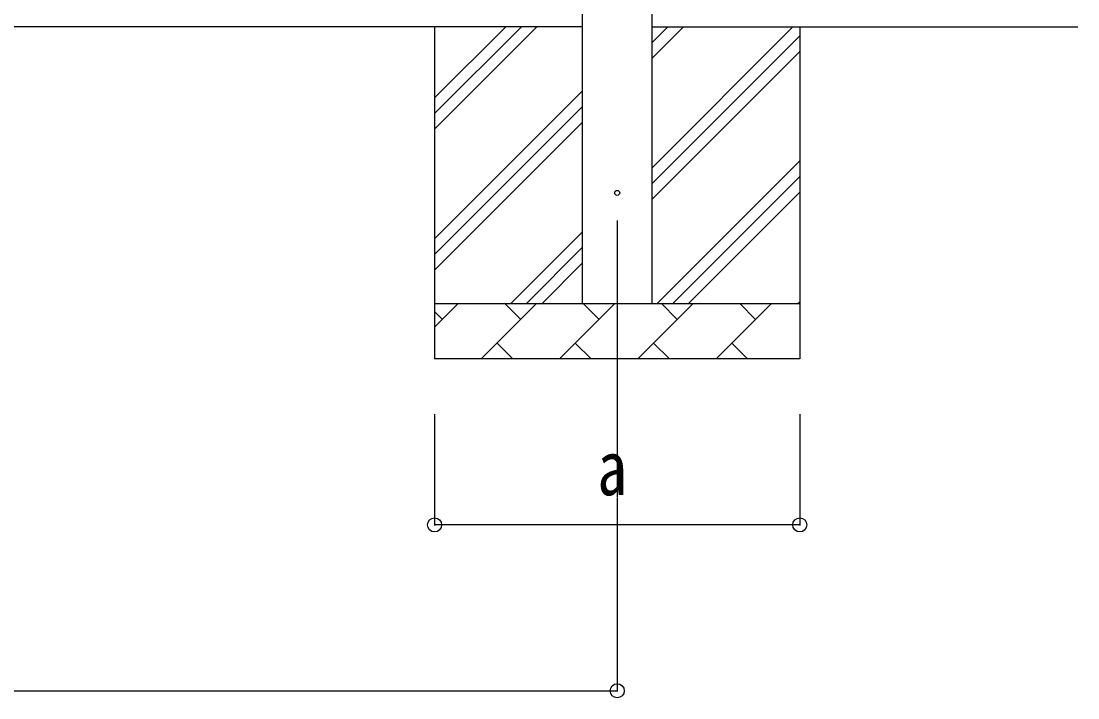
# Model space of a CAD drawing. Units: millimetres, scale not verified. Extents: x -12615 to 12615, y -8910 to 8910.
# Drawn here: x -6389 to -4479, y -4977 to -3754 of the extents above; entities that cross this region are included whole.
import ezdxf
from ezdxf.enums import TextEntityAlignment as Align

# ---------------------------------------------------------------- set-up
doc = ezdxf.new("R2010")
doc.units = ezdxf.units.MM
doc.header["$LTSCALE"] = 40
for name, color, linetype in [('0-3_YKK_12', 2, 'Continuous'), ('0-4_YKK_13', 4, 'Continuous'), ('0-5_YKK_A1', 4, 'Continuous'), ('0-6_YKK_D', 6, 'Continuous')]:
    doc.layers.add(name, color=color, linetype=linetype)
doc.styles.add('ＭＳ ゴシック', font='')
doc.styles.get('ＭＳ ゴシック').set_extended_font_data('MS Gothic')

msp = doc.modelspace()

# ---------------------------------------------------------------- linework, layer by layer
at = {"layer": '0-3_YKK_12'}
msp.add_line((-5311.94, -4114), (-5311.94, -4614), dxfattribs=at)
at = {"layer": '0-4_YKK_13'}
msp.add_circle((-5311.94, -4064), 4.5, dxfattribs=at)
at = {"layer": '0-5_YKK_A1'}
for p, q in [((-5374.44, -4264), (-5374.44, -1464)), ((-5249.44, -1464), (-5249.44, -4264)), ((-5374.44, -3764), (-10522.44, -3764)), ((-5641.94, -3764), (-5641.94, -4364)), ((-5641.94, -3949.05), (-5456.89, -3764)), ((-5641.94, -3920.77), (-5485.17, -3764)), ((-5641.94, -3892.48), (-5513.46, -3764)), ((-5249.44, -3764), (-4479.44, -3764)), ((-5249.44, -4019.1), (-4994.34, -3764)), ((-5249.44, -3821.11), (-5192.33, -3764)), ((-5249.44, -3792.82), (-5220.62, -3764)), ((-5249.44, -4047.38), (-4981.94, -3779.88)), ((-4981.94, -3764), (-4981.94, -4364)), ((-5249.44, -4075.67), (-4981.94, -3808.17)), ((-5641.94, -4147.04), (-5374.44, -3879.54)), ((-5641.94, -4175.32), (-5374.44, -3907.82)), ((-5641.94, -4203.61), (-5374.44, -3936.11)), ((-5239.78, -4264), (-4981.94, -4006.16)), ((-5211.5, -4264), (-4981.94, -4034.44)), ((-5183.21, -4264), (-4981.94, -4062.73)), ((-5504.34, -4264), (-5374.44, -4134.1)), ((-5476.06, -4264), (-5374.44, -4162.38)), ((-5447.77, -4264), (-5374.44, -4190.67)), ((-5641.94, -4264), (-4981.94, -4264)), ((-5641.94, -4306.89), (-5599.05, -4264)), ((-5557.63, -4364), (-5457.63, -4264)), ((-5486.18, -4292.55), (-5514.73, -4264)), ((-5416.2, -4364), (-5316.2, -4264)), ((-5344.76, -4292.55), (-5373.31, -4264)), ((-5274.78, -4364), (-5174.78, -4264)), ((-5203.34, -4292.55), (-5231.89, -4264)), ((-5133.36, -4364), (-5033.36, -4264)), ((-5061.92, -4292.55), (-5090.47, -4264)), ((-4985.22, -4264), (-4981.94, -4260.72)), ((-5627.6, -4292.55), (-5641.94, -4278.21)), ((-5529.07, -4335.45), (-5500.52, -4364)), ((-5387.65, -4335.45), (-5359.1, -4364)), ((-5246.23, -4335.45), (-5217.68, -4364)), ((-5104.81, -4335.45), (-5076.26, -4364)), ((-4981.94, -4364), (-5641.94, -4364))]:
    msp.add_line(p, q, dxfattribs=at)
at = {"layer": '0-6_YKK_D'}
for p, q in [((-5641.94, -4464), (-5641.94, -4665)), ((-4981.94, -4464), (-4981.94, -4665)), ((-5311.94, -4615), (-5311.94, -4965)), ((-4981.94, -4664), (-5641.94, -4664)), ((-10584.94, -4964), (-5311.94, -4964))]:
    msp.add_line(p, q, dxfattribs=at)
for centre in [(-5641.94, -4664), (-4981.94, -4664), (-5311.94, -4964)]:
    msp.add_circle(centre, 12.75, dxfattribs=at)

# ---------------------------------------------------------------- texts
at = {"layer": '0-6_YKK_D', "style": 'ＭＳ ゴシック', "width": 0.8}
msp.add_text('a', height=98.97, dxfattribs=at).set_placement((-5347.94, -4640), align=Align.BOTTOM_LEFT)

doc.saveas('drawing.dxf')
